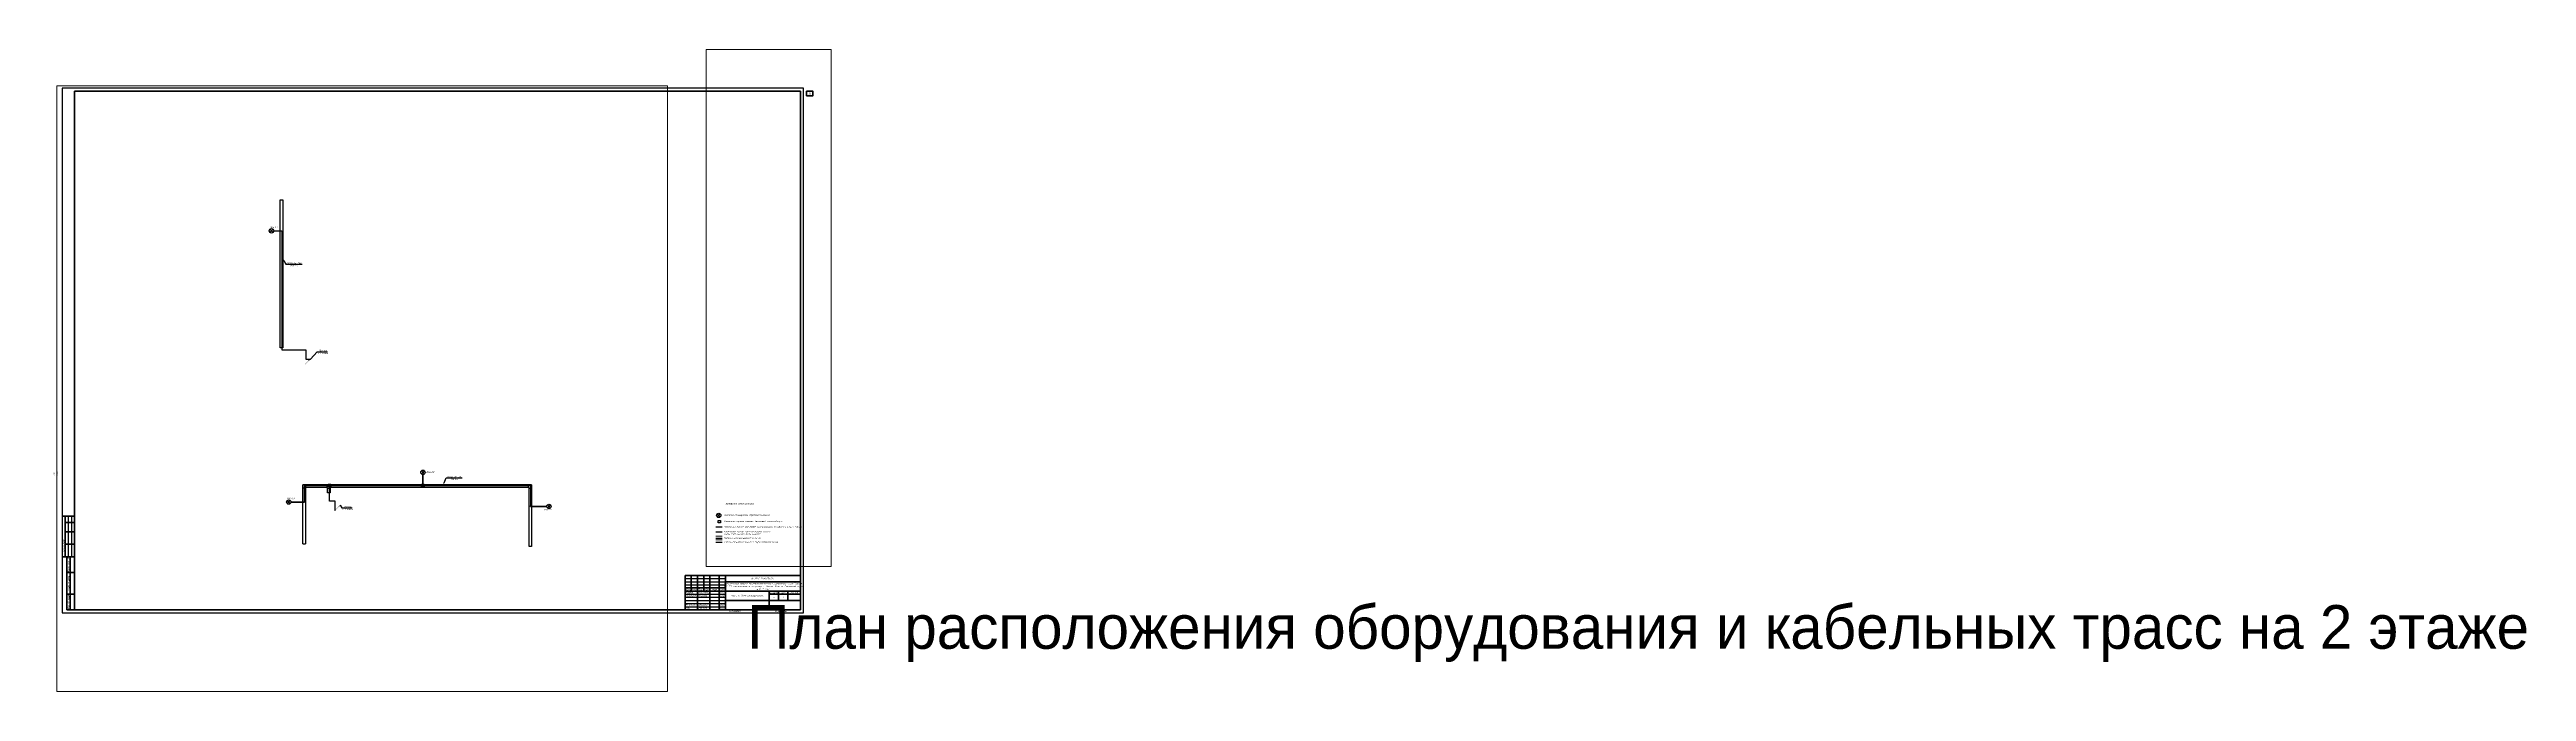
# Paper-space layout '9 План расположения оборудования и кабельных трасс на 2 этаже' of a CAD drawing. Extents: x -20 to 3952, y -126 to 903.
# The model-space entities are those that its viewports show. They can reach past a viewport. Long polylines and large blocks are cut down to what shows.
import ezdxf
from ezdxf import colors
from ezdxf.entities.mleader import LeaderData, LeaderLine
from ezdxf.enums import TextEntityAlignment as Align
from ezdxf.math import Vec2, Vec3

# ---------------------------------------------------------------- set-up
doc = ezdxf.new("R2018")
doc.units = 0
doc.header["$LTSCALE"] = 100
doc.set_wipeout_variables(frame=1)
doc.layers.get('Defpoints').update_dxf_attribs({"color": 42})
for name, color, linetype in [('PDF _СКС', 1, 'Continuous'), ('PDF _СС_ЗВ_Кабель', 1, 'Continuous'), ('PDF _СС_ЗВ_Оборудование', 1, 'Continuous'), ('PDF _Текст', 7, 'Continuous'), ('СС. Текст', 7, 'Continuous')]:
    doc.layers.add(name, color=color, linetype=linetype)
for name, color, linetype, lineweight in [('СКС', 1, 'Continuous', 30), ('СС_ЗВ_Кабель', 1, 'Continuous', 30), ('СС_ЗВ_Оборудование', 1, 'Continuous', 30), ('СС_СКК_Лоток', 170, 'Continuous', 25), ('СС_ЭЧС_Кабель', 180, 'Continuous', 30)]:
    doc.layers.add(name, color=color, linetype=linetype, lineweight=lineweight)
doc.styles.add('ICOCPEUR', font='isocpeur.ttf')
doc.styles.add('ISOCPEUR', font='isocpeui.ttf', dxfattribs={"height": 250})
doc.styles.add('ISOCPEURNA', font='isocpeui.ttf')
doc.styles.get("Standard").update_dxf_attribs({"font": 'arial.ttf'})
doc.linetypes.add('Kabl_in_Tube', pattern='A,10,[133,ltypeshp.shx,S=1,R=0,X=0,Y=0],10', length=20)

# ---------------------------------------------------------------- blocks, each defined once
blk = doc.blocks.new('*U100')
at = {"linetype": 'Continuous', "lineweight": 25}
for p, q in [((1189, 841), (0, 841)), ((0, 841), (0, 0)), ((1189, 0), (1189, 841)), ((10, 155), (10, 90)), ((15, 155), (15, 90)), ((999, 55), (1064, 55)), ((999, 50), (1064, 50)), ((999, 45), (1064, 45)), ((0, 0), (1189, 0)), ((999, 30), (1064, 30)), ((999, 25), (1064, 25)), ((999, 20), (1064, 20)), ((999, 15), (1064, 15)), ((999, 10), (1064, 10))]:
    blk.add_line(p, q, dxfattribs=at)
at = {"linetype": 'Continuous', "lineweight": 60}
for p, q in [((1184, 836), (20, 836)), ((20, 836), (20, 5)), ((1184, 5), (1184, 836)), ((20, 155), (0, 155)), ((5, 155), (5, 90)), ((20, 145), (5, 145)), ((20, 130), (5, 130)), ((20, 90), (0, 90)), ((20, 110), (5, 110)), ((8, 90), (8, 5)), ((13, 90), (13, 5)), ((8, 65), (20, 65)), ((999, 60), (1184, 60)), ((999, 5), (999, 60)), ((999, 40), (1064, 40)), ((1009, 60), (1009, 35)), ((1019, 60), (1019, 5)), ((1029, 60), (1029, 35)), ((1039, 60), (1039, 5)), ((1054, 60), (1054, 5)), ((1064, 5), (1064, 60)), ((1064, 50), (1184, 50)), ((1184, 5), (1184, 60)), ((8, 30), (20, 30)), ((8, 5), (20, 5)), ((20, 5), (1184, 5)), ((999, 35), (1184, 35)), ((1064, 20), (1184, 20)), ((1134, 35), (1134, 5)), ((1134, 30), (1184, 30)), ((1149, 35), (1149, 20)), ((1164, 35), (1164, 20))]:
    blk.add_line(p, q, dxfattribs=at)
at = {"linetype": 'Continuous', "lineweight": 40}
blk.add_line((1134, 5), (1134, 35), dxfattribs=at)
at = {"lineweight": 60}
blk.add_lwpolyline([(1194, 829), (1204, 829), (1204, 836), (1194, 836)], close=True, dxfattribs=at)
at = {"linetype": 'Continuous', "rotation": 90, "style": 'ISOCPEUR'}
for s, insert, char_height, width, attachment_point in [('20_Главный_специалист_ВК', (-12.5, 176), 2.5, 19, 4), ('01.26', (-12.5, 215), 2.5, 10, 5), ('21_Главный_специалист_ЭОМ', (-7.5, 176), 2.5, 19, 4), ('01.26', (-7.5, 215), 2.5, 10, 5), ('01.26', (-2.5, 215), 2.5, 10, 5), ('Согласовано', (-17.5, 172.5), 3, 35, 5), ('Гл. спец ВК', (-12.5, 156), 2.5, 19, 4), ('Гл. спец ЭОМ', (-7.5, 156), 2.5, 19, 4), ('17_ГАП', (-12.5, 111), 2.5, 19, 4), ('01.26', (-12.5, 150), 2.5, 10, 5), ('19_Главный_конструктор', (-7.5, 111), 2.5, 19, 4), ('01.26', (-7.5, 150), 2.5, 10, 5), ('18_Главный_специалист_ОВ', (-2.5, 111), 2.5, 19, 4), ('01.26', (-2.5, 150), 2.5, 10, 5), ('ГАП', (-12.5, 91), 2.5, 19, 4), ('Гл. констр. ', (-7.5, 91), 2.5, 19, 4), ('Гл. спец ОВ', (-2.5, 91), 2.5, 19, 4), ('Согласовано', (2.5, 107.5), 2.5, 35, 5), ('Взам. инв. №', (10.5, 77.5), 2.5, 25, 5), ('Подп. и дата', (10.5, 47.5), 2.5, 35, 5), ('Инв. № подл.', (10.5, 17.5), 2.5, 25, 5)]:
    blk.add_mtext(s, dxfattribs=dict(at, insert=insert, char_height=char_height, width=width, attachment_point=attachment_point))
at = {"linetype": 'Continuous', "char_height": 2.5, "style": 'ISOCPEUR'}
for s, insert, width, attachment_point in [('Капитальный ремонт общеобразовательного учреждения (ГБОУ "Школа №429"), расположенного по адресу: г. Москва, 5-ая ул. Соколиной горы д.14. 1 этап', (1124, 42.5), 120, 5), ('16-25/Г-П-ИОС5.6', (1136, 55), 110, 6), ('Разраб.', (1000, 32.5), 19, 4), ('Проверил', (1000, 27.5), 19, 4), ('Н. контр.', (1000, 12.5), 19, 4), ('ГИП', (1000, 7.5), 19, 4), ('Николенко', (1020, 32.5), 19, 4), ('Мурашов', (1020, 27.5), 19, 4), ('Губарева', (1020, 12.5), 19, 4), ('Мурашов', (1020, 7.5), 19, 4), ('06.26', (1055.3, 32.5), 10, 4), ('06.26', (1055.3, 27.5), 10, 4), ('06.26', (1055.3, 12.5), 10, 4), ('06.26', (1055.3, 7.4), 10, 4), ('Копировал', (1078.5, 2.5), 25, 5), ('П', (1141.5, 25), 15, 5), ('Формат', (1149.5, 2.5), 16, 5)]:
    blk.add_mtext(s, dxfattribs=dict(at, insert=insert, width=width, attachment_point=attachment_point))
at = {"char_height": 2.5, "attachment_point": 5, "style": 'ISOCPEUR'}
for s, insert, width in [('Изм.', (1004, 37.5), 10), ('Кол.уч', (1014, 37.5), 10), ('Лист', (1024, 37.5), 10), ('№док', (1034, 37.5), 10), ('Подп.', (1046.5, 37.5), 15), ('Дата', (1059, 37.5), 10), ('Стадия', (1141.5, 32.5), 15), ('Лист', (1156.5, 32.5), 15), ('Листов', (1174, 32.5), 20)]:
    blk.add_mtext(s, dxfattribs=dict(at, insert=insert, width=width))
at = {"linetype": 'Continuous', "insert": (1099, 27.5), "char_height": 2.5, "width": 70, "attachment_point": 5, "line_spacing_factor": 0.8, "style": 'ISOCPEUR'}
blk.add_mtext('Часть 6. Электрочасофикация', dxfattribs=at)
at = {"style": 'ISOCPEUR'}
for tag, p in [('Сквозная_нумерация', (1199, 832.5)), ('Форма3_номер_листа', (1156.5, 25)), ('Форма3_количество_листов', (1174, 25))]:
    blk.add_attdef(tag, text='', height=2.5, dxfattribs=at).set_placement(p, align=Align.MIDDLE_CENTER)
blk.add_attdef('Форма3_дополнительный_шифр', text='', height=2.5, dxfattribs=at).set_placement((1135.7, 55), align=Align.MIDDLE_LEFT)
at = {"lineweight": 30, "flags": 104}
blk.add_attdef('Форма3_наименование_чертежа', text='', height=2.5, dxfattribs=at).set_placement((1099, 12.5), align=Align.MIDDLE_CENTER)
at = {"style": 'ISOCPEUR', "flags": 8}
blk.add_attdef('Формат', (1157.5, 1.5), '', height=2.5, dxfattribs=at)
blk.add_wipeout([(-20, 220), (-0.5, 220), (-0.5, 90), (-20, 90)])
blk = doc.blocks.new('Свет')
at = {"color": 1}
blk.add_wipeout([(-350, 0), (-324, 133), (-247, 247), (-101, 335), (56, 345), (198, 289), (304, 173), (350, 0), (322, -138), (247, -247), (166, -308), (43, -347), (-83, -340), (-176, -303), (-278, -213), (-331, -115)], dxfattribs=at)
at = {"layer": 'СКС', "color": 1, "ltscale": 30}
for points in [[(-247, 247), (247, -247)], [(-247, -247), (247, 247)]]:
    blk.add_lwpolyline(points, dxfattribs=at)
at = {"layer": 'СКС', "color": 1, "linetype": 'Continuous', "lineweight": 30}
blk.add_circle((0, 0), 350, dxfattribs=at)
blk = doc.blocks.new('Клеммная коробка')
for p, q in [((0, 400), (400, 400)), ((0, 0), (0, 400)), ((400, 0), (0, 0)), ((400, 400), (400, 0))]:
    blk.add_line(p, q)
blk = doc.blocks.new('2й этаж')
at = {"layer": 'СС_СКК_Лоток'}
for p, q in [((454800, -89345), (454800, -65597)), ((454800, -65597), (455200, -65597)), ((455200, -65597), (455201, -89345)), ((455201, -89345), (454800, -89345)), ((458442, -120752), (458442, -111307)), ((495092, -111307), (458442, -111307)), ((458842, -111802), (458442, -111802)), ((462381, -111707), (458842, -111707)), ((458842, -111707), (458842, -120752)), ((458924, -111707), (458924, -111307)), ((462299, -111707), (462299, -111307)), ((462381, -112550), (462381, -111707)), ((462381, -111817), (462781, -111817)), ((462781, -112550), (462381, -112550)), ((467289, -111707), (462781, -111707)), ((462781, -111707), (462781, -112550)), ((462858, -111707), (462858, -111307)), ((494692, -111707), (467289, -111707)), ((494608, -111707), (494608, -111307)), ((494692, -121156), (494692, -111707)), ((494692, -111802), (495092, -111802)), ((495092, -111307), (495092, -121156)), ((458442, -120752), (458842, -120752)), ((495092, -121156), (494692, -121156))]:
    blk.add_line(p, q, dxfattribs=at)
blk = doc.blocks.new('*U85')
blk.add_hatch(color=256).paths.add_polyline_path([(-0.7, -0.7, 1), (0.7, 0.7, 1)])
blk.add_lwpolyline([(-0.7, -0.7, 0, 1.5, 0), (-2.8, -2.8, 2, 2, 0)], format="xyseb")
at = {"const_width": 0.5}
blk.add_lwpolyline([(-8.5, -8.5), (-2.8, -2.8)], dxfattribs=at)
blk = doc.blocks.new('_None')
blk = doc.blocks.new('*U79')
blk.add_hatch(color=256).paths.add_polyline_path([(-0.7, -0.7, 1), (0.7, 0.7, 1)])
at = {"const_width": 0.5}
blk.add_lwpolyline([(0.5, 0.5), (6.4, 6.4)], dxfattribs=at)
blk.add_lwpolyline([(8.5, 8.5, 0, 1.5, 0), (6.4, 6.4, 2, 2, 0)], format="xyseb")

msp = doc.modelspace()

# ---------------------------------------------------------------- linework, layer by layer
at = {"layer": 'PDF _СКС', "lineweight": 30}
for points in [[(69682849, -33257327), (69683342, -33257820)], [(69682849, -33257820), (69683342, -33257327)], [(69707129, -33296032), (69707622, -33296525)], [(69707129, -33296525), (69707622, -33296032)], [(69685609, -33300790), (69686102, -33301283)], [(69685609, -33301283), (69686102, -33300790)], [(69727335, -33301495), (69727828, -33301988)], [(69727335, -33301988), (69727828, -33301495)]]:
    msp.add_lwpolyline(points, dxfattribs=at)
for centre in [(69683097, -33257572), (69707376, -33296277), (69685856, -33301036), (69727583, -33301740)]:
    msp.add_circle(centre, 350, dxfattribs=at)
at = {"layer": 'PDF _СС_ЗВ_Кабель', "lineweight": 30}
for points in [[(69692194, -33298180), (69692594, -33298180), (69692594, -33298578), (69692194, -33298578)], [(69707151, -33298180), (69707550, -33298180), (69707550, -33298578), (69707151, -33298578)]]:
    msp.add_lwpolyline(points, close=True, dxfattribs=at)
at = {"layer": 'PDF _СС_ЗВ_Оборудование', "lineweight": 30}
for centre in [(69683096, -33257572), (69707376, -33296277), (69685856, -33301036), (69727582, -33301740)]:
    msp.add_circle(centre, 349, dxfattribs=at)
at = {"layer": 'СС_ЗВ_Кабель', "color": 1}
msp.add_line((69754712, -33306988), (69755689, -33306988), dxfattribs=at)
at = {"layer": 'СС_ЗВ_Кабель', "color": 6}
msp.add_line((69754714, -33307770), (69755692, -33307770), dxfattribs=at)
at = {"layer": 'СС_ЗВ_Кабель'}
msp.add_line((69754712, -33308769), (69755689, -33308769), dxfattribs=at)
at = {"layer": 'СС_ЗВ_Кабель', "color": 1, "linetype": 'Kabl_in_Tube', "ltscale": 0.9}
msp.add_line((69754712, -33309438), (69755689, -33309438), dxfattribs=at)
at = {"layer": 'СС_СКК_Лоток', "color": 18, "lineweight": 20, "true_color": 0x000000}
for p, q in [((69755689, -33308482), (69754712, -33308482)), ((69755689, -33309023), (69754712, -33309023))]:
    msp.add_line(p, q, dxfattribs=at)
at = {"layer": 'СС_ЭЧС_Кабель', "color": 1}
for points in [[(69683446, -33257573), (69684730, -33257573), (69684730, -33264277), (69684730, -33264277), (69684730, -33264277), (69684730, -33276630), (69688576, -33276630)], [(69688576, -33276630), (69688576, -33278162), (69689337, -33278162)], [(69693296, -33302321), (69693296, -33300909), (69692394, -33300909), (69692394, -33298378), (69688397, -33298378), (69688397, -33301064), (69686240, -33301064), (69688397, -33301064), (69688397, -33298378), (69707350, -33298378), (69707350, -33296626), (69707350, -33298378), (69724609, -33298378), (69724609, -33301731), (69727241, -33301752), (69724609, -33301731), (69724609, -33301663), (69724609, -33301731)]]:
    msp.add_lwpolyline(points, dxfattribs=at)

# ---------------------------------------------------------------- block references
msp.add_blockref('2й этаж', (69229700, -33186997))
at = {"layer": 'СС_ЭЧС_Кабель', "color": 7, "xscale": 100, "yscale": 100, "zscale": 100}
for name, p in [('*U85', (69689324, -33278121)), ('*U79', (69693275, -33302377))]:
    msp.add_blockref(name, p, dxfattribs=at)

# ---------------------------------------------------------------- texts
at = {"layer": 'PDF _Текст', "char_height": 249.6, "attachment_point": 7, "style": 'ISOCPEURNA'}
for s, insert in [('BIAL2.1', (69682825, -33257139)), ('BIAL2.3', (69707932, -33296374)), ('BIAL2.2', (69685585, -33300603)), ('BIAL2.4', (69726813, -33302383))]:
    msp.add_mtext(s, dxfattribs=dict(at, insert=insert))
at = {"layer": 'СС. Текст', "char_height": 250, "attachment_point": 1, "style": 'ISOCPEUR'}
for s, width, insert in [('Кабельные линии звонковой сигнализации КПСВВнг(А)-LSLTx 1х2x1,5', 12283.27, (69756005, -33306828, 0)), ('Кабельные линии DAP-интерфейс U/UTP Cat5e PVCLSнг(А)-LSLTx 4х2х0,52', 7622.19, (69756007, -33307610, 0)), ('Кабель прокладываемый в лотке', 11279.86, (69756005, -33308608, 0)), ('Кабель прокладываемый в трубе гофрированной', 11279.86, (69756005, -33309278, 0))]:
    msp.add_mtext_dynamic_manual_height_columns(s, width=width, gutter_width=1, heights=[0], dxfattribs=dict(at, insert=insert))

# ---------------------------------------------------------------- leaders
at = {"layer": 'СС. Текст', "lineweight": 0}
ml = msp.add_multileader_mtext('Standard', dxfattribs=at)
ml.set_content('{\\C256;Таймер \\PВиктория }', color=7, style='ICOCPEUR')
ml.set_leader_properties(color=256)
ml.build(insert=Vec2(0, 0))
ml.multileader.update_dxf_attribs({"text_left_attachment_type": 6, "text_right_attachment_type": 6, "dogleg_length": 0.1, "arrow_head_size": 0, "scale": 100})
ctx = ml.context
ctx.base_point, ctx.scale, ctx.char_height, ctx.arrow_head_size, ctx.landing_gap_size, ctx.plane_origin = Vec3(69561533, -33301239, 197), 100, 250, 0, 0, Vec3(69556507, -33304376, 197)
ctx.left_attachment, ctx.right_attachment, ctx.text_align_type = 6, 6, 1
notes = []
notes.append((ctx, [(0, (1, 1, 0), (69561523, -33301239, 197), (1, 0), 10, [(0, [(69561376, -33302298, 197)], 0, [])])]))
ctx.mtext.insert, ctx.mtext.width, ctx.mtext.defined_height, ctx.mtext.alignment, ctx.mtext.flow_direction = Vec3(69562245, -33300914, 197), 5324.32, 917, 2, 5
ml = msp.add_multileader_mtext('Standard', dxfattribs=at)
ml.set_content('{\\fISOCPEUR|b0|i1|c204|p34;\\C256;Sonar\\P(учтён в томе  ИОС5.5.2)}', color=7, style='ICOCPEUR')
ml.set_leader_properties(color=256)
ml.build(insert=Vec2(0, 0))
ml.multileader.update_dxf_attribs({"text_left_attachment_type": 6, "text_right_attachment_type": 6, "dogleg_length": 0.1, "arrow_head_size": 0, "scale": 100})
ctx = ml.context
ctx.base_point, ctx.scale, ctx.char_height, ctx.arrow_head_size, ctx.landing_gap_size, ctx.plane_origin = Vec3(69558539, -33305156), 100, 250, 0, 0, Vec3(69556239, -33305541)
ctx.left_attachment, ctx.right_attachment, ctx.text_align_type = 6, 6, 1
notes.append((ctx, [(1, (1, 1, 0), (69560864, -33305156), (-1, 0), 10, [(0, [(69561183, -33303036)], 0, [])])]))
ctx.mtext.insert, ctx.mtext.width, ctx.mtext.defined_height, ctx.mtext.alignment, ctx.mtext.flow_direction = Vec3(69559697, -33304856), 3126.47, 4629, 2, 5
at = {"layer": 'СС_СКК_Лоток', "color": 7}
ml = msp.add_multileader_mtext('Standard', dxfattribs=at)
ml.set_content('Лоток см. том ИОС5.5', color=7, style='ISOCPEURNA')
ml.set_leader_properties()
ml.build(insert=Vec2(0, 0))
ml.multileader.update_dxf_attribs({"text_left_attachment_type": 6, "text_right_attachment_type": 6, "dogleg_length": 100, "arrow_head_size": 400})
ctx = ml.context
ctx.base_point, ctx.char_height, ctx.arrow_head_size, ctx.landing_gap_size, ctx.plane_origin = Vec3(69685502, -33262905), 250, 400, 0, Vec3(69691439, -33264096)
ctx.left_attachment, ctx.right_attachment, ctx.text_align_type = 6, 6, 1
notes.append((ctx, [(1, (1, 1, 0), (69685402, -33262905), (1, 0), 100, [(0, [(69684901, -33261973)], 0, [])])]))
ctx.mtext.insert, ctx.mtext.width, ctx.mtext.alignment, ctx.mtext.flow_direction = Vec3(69686682, -33262605), 2467.27, 2, 5
ml = msp.add_multileader_mtext('Standard', dxfattribs=at)
ml.set_content('Лоток см. том ИОС5.5', color=7, style='ISOCPEURNA')
ml.set_leader_properties()
ml.build(insert=Vec2(0, 0))
ml.multileader.update_dxf_attribs({"text_left_attachment_type": 6, "text_right_attachment_type": 6, "dogleg_length": 100, "arrow_head_size": 400})
ctx = ml.context
ctx.base_point, ctx.char_height, ctx.arrow_head_size, ctx.landing_gap_size, ctx.plane_origin = Vec3(69711204, -33297140), 250, 400, 0, Vec3(69717142, -33298331)
ctx.left_attachment, ctx.right_attachment, ctx.text_align_type = 6, 6, 1
notes.append((ctx, [(1, (1, 1, 0), (69711104, -33297140), (1, 0), 100, [(0, [(69710603, -33298304)], 0, [])])]))
ctx.mtext.insert, ctx.mtext.width, ctx.mtext.alignment, ctx.mtext.flow_direction = Vec3(69712384, -33296840), 2467.27, 2, 5
at = {"layer": 'СС_ЭЧС_Кабель', "color": 7, "lineweight": 0}
ml = msp.add_multileader_mtext('Standard', dxfattribs=at)
ml.set_content('Подъём\\Pс 1 этажа', color=7, style='ISOCPEUR')
ml.set_leader_properties()
ml.set_arrow_properties(name='NONE')
ml.build(insert=Vec2(0, 0))
ml.multileader.update_dxf_attribs({"text_left_attachment_type": 6, "text_right_attachment_type": 6, "dogleg_length": 100, "arrow_head_size": 400})
ctx = ml.context
ctx.base_point, ctx.char_height, ctx.arrow_head_size, ctx.landing_gap_size, ctx.plane_origin = Vec3(69690541, -33276938), 250, 400, 0, Vec3(69698189, -33278495)
ctx.left_attachment, ctx.right_attachment, ctx.text_align_type = 6, 6, 1
notes.append((ctx, [(1, (1, 1, 0), (69690441, -33276938), (1, 0), 100, [(0, [(69689331, -33278124)], 0, [])])]))
ctx.mtext.insert, ctx.mtext.width, ctx.mtext.alignment, ctx.mtext.flow_direction = Vec3(69691347, -33276638), 1991.2, 2, 5
ml = msp.add_multileader_mtext('Standard', dxfattribs=at)
ml.set_content('Подъём \\Pс 1 этажа', color=7, style='ISOCPEUR')
ml.set_leader_properties()
ml.set_arrow_properties(name='NONE')
ml.build(insert=Vec2(0, 0))
ml.multileader.update_dxf_attribs({"text_left_attachment_type": 6, "text_right_attachment_type": 6, "dogleg_length": 100, "arrow_head_size": 400})
ctx = ml.context
ctx.base_point, ctx.char_height, ctx.arrow_head_size, ctx.landing_gap_size, ctx.plane_origin = Vec3(69694492, -33301964), 250, 400, 0, Vec3(69702140, -33303521)
ctx.left_attachment, ctx.right_attachment, ctx.text_align_type = 6, 6, 1
notes.append((ctx, [(1, (1, 1, 0), (69694392, -33301964), (1, 0), 100, [(0, [(69694125, -33301527)], 0, [])])]))
ctx.mtext.insert, ctx.mtext.width, ctx.mtext.alignment, ctx.mtext.flow_direction = Vec3(69695298, -33301664), 1991.2, 2, 5
for ctx, leaders in notes:
    for number, flags, end, landing, length, lines in leaders:
        leader = LeaderData()
        leader.index, (leader.has_last_leader_line, leader.has_dogleg_vector, leader.attachment_direction) = number, flags
        leader.last_leader_point, leader.dogleg_vector, leader.dogleg_length = Vec3(end), Vec3(landing), length
        for number, points, colour, breaks in lines:
            line = LeaderLine()
            line.index, line.vertices, line.color, line.breaks = number, Vec3.list(points), colors.encode_raw_color(colour), breaks
            leader.lines.append(line)
        ctx.leaders.append(leader)

# ---------------------------------------------------------------- next in the draw order: block references
at = {"layer": 'СС_ЗВ_Оборудование'}
msp.add_blockref('Свет', (69755163, -33305133, 0), dxfattribs=at)

# ---------------------------------------------------------------- next in the draw order: block references
at = {"layer": 'СС_ЗВ_Кабель', "color": 18, "true_color": 0x000000}
msp.add_blockref('Клеммная коробка', (69755052, -33306331, 0), dxfattribs=at)

# ---------------------------------------------------------------- next in the draw order: texts
at = {"layer": 'СС. Текст', "insert": (69755631, -33303154, 0), "char_height": 250, "width": 5705.29, "attachment_point": 1, "style": 'ISOCPEUR'}
msp.add_mtext('\\pxi-2,l2,sm1.5,qc,t3;УСЛОВНЫЕ ОБОЗНАЧЕНИЯ', dxfattribs=at)
at = {"layer": 'СС. Текст', "char_height": 250, "attachment_point": 1, "style": 'ISOCPEUR'}
for s, insert in [('\\pxi-2,l2,sm1.5,t3; Световой оповещатель стробоскопический', (69755786, -33304955, 0)), ('\\pxi-2,l2,sm1.5,t3; Клеммная коробка системы звонковой сигнализации ', (69755814, -33305960, 0))]:
    msp.add_mtext(s, dxfattribs=dict(at, insert=insert))

psp = doc.layouts.new('9 План расположения оборудования и кабельных трасс на 2 этаже')

# ---------------------------------------------------------------- viewports
at = {"layer": 'Defpoints', "color": 2}
psp.add_viewport(center=(481.3, 359.4), size=(979.6, 970.43), view_center_point=(69697632.2, -33282867.8), view_height=97043.039, dxfattribs=at)

# ---------------------------------------------------------------- next in the draw order: block references
ref = psp.add_blockref('*U100', (0, 0))
ref.add_attrib('Формат', 'А0', (1157.5, 1.5), dxfattribs={"height": 2.5, "style": 'ISOCPEUR'})
ref.add_attrib('Форма3_номер_листа', '4', dxfattribs={"height": 2.5, "style": 'ISOCPEUR'}).set_placement((1156.5, 25), align=Align.MIDDLE_CENTER)
lines = psp.add_mtext('План расположения оборудования и кабельных трасс на 2 этаже', dxfattribs={"insert": (1099, 12.5), "char_height": 70, "attachment_point": 1})
ref.add_attrib('Форма3_наименование_чертежа', '', (1099, 12.5), dxfattribs={"flags": 104}).embed_mtext(lines)
ref.add_attrib('Форма3_дополнительный_шифр', '.ГЧ', dxfattribs={"height": 2.5, "style": 'ISOCPEUR'}).set_placement((1135.7, 55), align=Align.MIDDLE_LEFT)
ref.add_attrib('Сквозная_нумерация', '26', dxfattribs={"height": 2.5, "style": 'ISOCPEUR'}).set_placement((1199, 832.5), align=Align.MIDDLE_CENTER)

# ---------------------------------------------------------------- next in the draw order: viewports
psp.add_viewport(center=(1133.1, 488.7), size=(200.3, 828.32), view_center_point=(69763165, -33271890.8), view_height=82832.06, status=3, dxfattribs=at)

doc.saveas('drawing.dxf')
